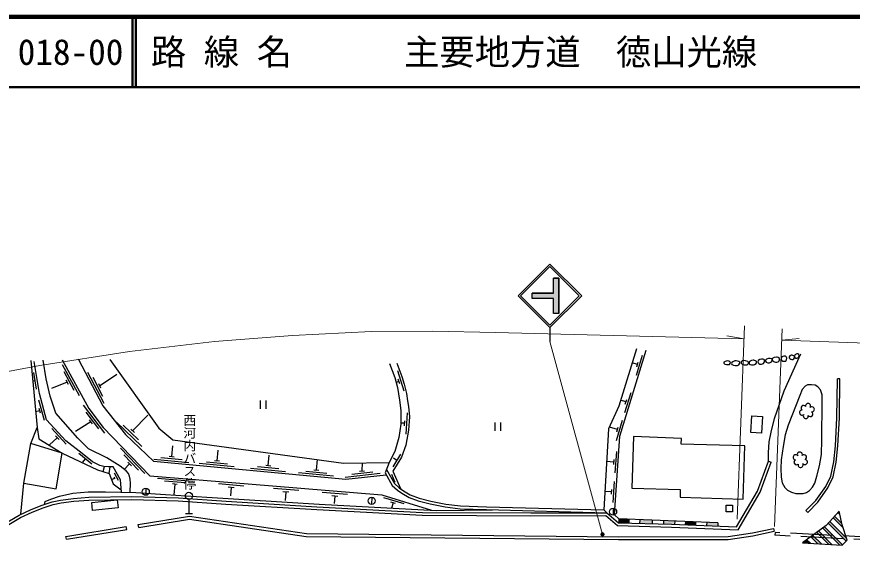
# Model space of a CAD drawing. Units: millimetres at full size, sheet at 1:1000; details may follow other scales. Extents: x 40000 to 680000, y 20000 to 380000.
# Drawn here: x 161376 to 279706, y 305088 to 380000 of the extents above; entities that cross this region are included whole.
import ezdxf
from ezdxf.enums import TextEntityAlignment as Align

# ---------------------------------------------------------------- set-up
doc = ezdxf.new("R2010")
doc.units = ezdxf.units.MM
doc.header["$LTSCALE"] = 1000
doc.linetypes.add('DASHED', pattern=[7.5, 6, -1.5])
for name, color, linetype, lineweight in [('M-BGD', 7, 'Continuous', 25), ('M-STR-HTXT', 7, 'Continuous', 13), ('M-STR-STRC', 7, 'Continuous', 25), ('M-TTL', 2, 'Continuous', 140), ('M-TTL-LINE', 7, 'Continuous', 50)]:
    doc.layers.add(name, color=color, linetype=linetype, lineweight=lineweight)
doc.layers.add('M-BMK-HTXT', color=7, linetype='Continuous')
doc.layers.add('M-TTL-TXT', color=7, linetype='Continuous')
doc.styles.add('@ＭＳ ゴシック', font='')
doc.styles.add('ＭＳ ゴシック', font='')
doc.styles.get('@ＭＳ ゴシック').set_extended_font_data('@MS Gothic')
doc.styles.get('ＭＳ ゴシック').set_extended_font_data('MS Gothic')

msp = doc.modelspace()

# ---------------------------------------------------------------- hatches: boundary and pattern name
at = {"layer": 'M-BGD'}
for points in [[(248053, 308773), (246665, 308827), (246650, 308270), (248038, 308232)], [(251359, 308645), (249605, 308713), (249590, 308189), (251345, 308140)], [(254566, 308520), (252969, 308582), (252956, 308095), (254106, 308063), (254548, 308046)], [(257513, 308405), (256063, 308461), (256045, 307989), (257495, 307934)], [(260677, 308281), (259095, 308343), (259078, 307874), (260659, 307813)]]:
    msp.add_hatch(color=256, dxfattribs=at).paths.add_polyline_path(points)
at = {"layer": 'M-STR-HTXT'}
msp.add_hatch(color=256, dxfattribs=at).paths.add_polyline_path([(244455, 306858, -0.41421), (244556, 306519, -0.41421), (244217, 306419, -1)])
at = {"layer": 'M-STR-STRC'}
for points in [[(237384, 340073), (237384, 337948), (238134, 337948), (238134, 342948), (237384, 342948), (237384, 340823), (234384, 340823), (234383, 340073)], [(277193, 309209), (276981, 308972), (278395, 307557), (278254, 307993), (278211, 308191)], [(277838, 309930), (277665, 309737), (277938, 309464)], [(275784, 307718), (275524, 307529), (277945, 305108), (278254, 305088), (278334, 305168)], [(276508, 308444), (276296, 308206), (278834, 305668), (278965, 305799), (278875, 306077)], [(274105, 306497), (273845, 306307), (274848, 305304), (275328, 305274)], [(274945, 307107), (274684, 306918), (276396, 305206), (276877, 305175)], [(273266, 305886), (272657, 305444), (273780, 305372)]]:
    msp.add_hatch(color=256, dxfattribs=at).paths.add_polyline_path(points)

# ---------------------------------------------------------------- linework, layer by layer
at = {"layer": 'M-BGD'}
for p, q in [((249124, 329176), (250005, 332043)), ((170251, 326289), (167869, 330685)), ((249277, 330698), (248524, 330929)), ((249175, 330363), (249380, 331032)), ((164181, 327230), (163793, 329598)), ((169511, 327025), (168082, 329663)), ((171410, 329641), (173724, 325208)), ((173099, 327702), (175565, 329334)), ((216233, 326947), (215353, 329815)), ((163987, 328414), (163654, 328360)), ((168533, 328202), (166321, 327294)), ((168699, 327894), (168366, 328509)), ((172138, 328893), (173527, 326234)), ((172937, 328012), (173261, 327392)), ((215506, 328293), (215093, 328167)), ((215608, 327959), (215403, 328628)), ((277944, 328669), (277594, 328674)), ((247500, 323891), (248381, 326759)), ((165312, 322783), (164528, 325679)), ((195857, 325611), (195857, 324411)), ((196657, 325611), (196657, 324411)), ((247654, 325413), (246891, 325647)), ((247551, 325078), (247756, 325747)), ((164722, 323814), (164539, 324490)), ((173865, 320965), (170841, 324947)), ((164630, 324152), (164052, 323995)), ((173021, 321580), (171207, 323969)), ((177793, 321320), (179935, 323529)), ((216518, 320856), (216724, 323849)), ((171875, 322593), (169680, 321228)), ((172086, 322314), (171663, 322872)), ((175490, 322529), (179101, 319071)), ((176461, 322098), (178628, 320023)), ((216321, 322373), (215760, 322412)), ((216297, 322024), (216345, 322722)), ((229102, 322490), (229102, 321290)), ((229902, 322490), (229902, 321290)), ((246292, 319961), (247173, 322829)), ((168367, 319437), (166331, 321641)), ((177541, 321562), (178046, 321078)), ((246446, 321483), (245312, 321831)), ((246343, 321148), (246549, 321817)), ((167128, 320335), (166026, 319317)), ((167366, 320078), (166891, 320592)), ((179543, 315242), (176064, 318833)), ((183327, 317673), (183467, 319166)), ((189756, 317070), (189896, 318564)), ((246135, 315373), (246339, 318366)), ((172026, 316595), (170153, 318095)), ((171089, 317345), (170715, 316877)), ((178632, 315751), (176544, 317906)), ((180782, 317309), (185760, 316842)), ((181805, 317514), (184792, 317234)), ((182978, 317706), (183675, 317640)), ((197007, 316390), (197147, 317884)), ((203819, 315752), (203959, 317245)), ((214680, 316210), (215775, 318003)), ((215228, 317106), (214715, 317419)), ((245914, 316541), (245961, 317239)), ((173626, 315533), (173815, 316249)), ((174446, 315263), (174627, 316208)), ((177372, 316620), (176576, 315848)), ((177616, 316368), (177129, 316871)), ((187211, 316706), (192189, 316240)), ((188234, 316912), (191221, 316632)), ((189407, 317103), (190104, 317038)), ((194462, 316026), (199440, 315560)), ((195486, 316232), (198473, 315952)), ((196659, 316423), (197356, 316358)), ((210289, 315622), (210329, 316776)), ((245938, 316890), (244922, 316941)), ((267822, 316999), (268198, 316861)), ((175811, 314254), (175214, 315294)), ((201274, 315388), (206252, 314921)), ((202298, 315593), (205285, 315313)), ((203471, 315784), (204168, 315719)), ((207871, 314748), (212840, 315303)), ((208832, 315157), (211813, 315490)), ((209941, 315583), (210637, 315661)), ((214994, 314001), (214518, 315103)), ((175252, 314625), (174796, 314363)), ((175322, 314503), (175183, 314746)), ((186308, 314145), (181325, 314559)), ((185286, 313929), (182297, 314177)), ((184116, 313725), (183418, 313783)), ((183767, 313754), (183642, 312259)), ((193554, 313482), (189967, 313780)), ((214756, 314552), (214519, 314450)), ((245848, 311145), (246051, 314138)), ((179672, 313172), (179642, 312173)), ((192149, 313238), (191312, 313307)), ((191731, 313273), (191634, 312115)), ((201320, 312840), (197732, 313137)), ((199915, 312595), (199078, 312664)), ((199496, 312629), (199400, 311457)), ((208233, 312268), (204645, 312565)), ((245650, 312662), (244670, 312728)), ((245626, 312313), (245674, 313011)), ((185757, 311597), (185757, 309597)), ((206828, 312023), (205991, 312092)), ((206409, 312058), (206323, 311014)), ((211663, 311892), (211630, 310893)), ((216224, 310943), (213358, 311830)), ((215037, 310996), (214368, 311203)), ((214703, 311100), (214471, 310352)), ((244513, 310107), (244961, 309695)), ((245834, 310345), (245834, 309345)), ((185257, 309597), (186257, 309597)), ((273398, 309753), (273149, 309999)), ((168330, 306340), (176888, 307739)), ((176952, 307344), (176888, 307739)), ((178649, 307621), (178585, 308016)), ((246665, 308827), (246650, 308270)), ((248053, 308773), (248038, 308232)), ((249605, 308713), (249590, 308189)), ((251359, 308645), (251345, 308140)), ((252969, 308582), (252956, 308095)), ((254566, 308520), (254548, 308046)), ((256063, 308461), (256045, 307989)), ((257513, 308405), (257495, 307934)), ((259095, 308343), (259078, 307874)), ((260677, 308281), (260659, 307813)), ((168430, 305951), (176952, 307344)), ((268538, 307490), (268623, 307099)), ((168430, 305951), (168330, 306340))]:
    msp.add_line(p, q, dxfattribs=at)
at = {"layer": 'M-BGD', "linetype": 'DASHED'}
for p, q in [((268770, 306914), (268750, 306515)), ((293392, 305242), (268750, 306515)), ((299427, 305331), (268770, 306914))]:
    msp.add_line(p, q, dxfattribs=at)
at = {"layer": 'M-BGD'}
for points in [[(249141, 332923), (246628, 324795), (245199, 321576), (244513, 310107)], [(260677, 308281), (246665, 308827), (246031, 309420), (246788, 320554), (250529, 332728)], [(177461, 312607), (177493, 313895), (177462, 314453), (177364, 314862), (177210, 315250), (176858, 315619), (176031, 316291), (174126, 317465), (171561, 318745), (170036, 320274), (166931, 323821), (166110, 326222), (165565, 328683), (165130, 331333)], [(167827, 331394), (171572, 324480), (173611, 321795), (180244, 314950), (194130, 313796), (213085, 312228), (220123, 310051)], [(170083, 331534), (173576, 324843), (176770, 320805), (180730, 317013), (207976, 314458), (213684, 315095)], [(174562, 331431), (181525, 321678), (183475, 320047), (207653, 316750), (214120, 316813)], [(267822, 316999), (267831, 318208), (267939, 319737), (268206, 321131), (268711, 323042), (270040, 326968), (272402, 332229)], [(268963, 331730), (268634, 331723), (268432, 331621), (268357, 331495), (268343, 331397), (268390, 331285), (268528, 331158), (268844, 331031), (269004, 331031), (269216, 331107), (269350, 331234), (269419, 331355), (269419, 331582), (269201, 331703), (269056, 331734), (268963, 331734)], [(163390, 331261), (164251, 321803), (164528, 320158), (167826, 318133), (172807, 315803), (174446, 315263), (175017, 313794), (176184, 312935)], [(176204, 312628), (176092, 314367), (175028, 316221), (174386, 316200), (173728, 316256), (173133, 316392), (172096, 316924), (170650, 318081), (168345, 319902), (165597, 322878), (164588, 326602), (163844, 331137)], [(214177, 330831), (214904, 328881), (215279, 327467), (215599, 325675), (215783, 324211), (215758, 322263), (215495, 320347), (214903, 318398), (214120, 316813), (213561, 315349), (214551, 313567), (215305, 312910), (215914, 312470), (216943, 311864), (218241, 311380), (219930, 310951), (222063, 310516), (224187, 310274), (227899, 310143), (244961, 309695)], [(215191, 330884), (215908, 329028), (216251, 327911), (216561, 326595), (216724, 325563), (216874, 324776), (216984, 323271), (216855, 321393), (216469, 319267), (215876, 317592), (214642, 315572), (215703, 313116)], [(273149, 309999), (274562, 311429), (275942, 313417), (276644, 314892), (277077, 316926), (277326, 319192), (277524, 323149), (277594, 328674)], [(273398, 309753), (274832, 311205), (276246, 313240), (276978, 314779), (277423, 316870), (277675, 319164), (277873, 323138), (277944, 328669)], [(161972, 309483), (162378, 313875), (163387, 319499), (164251, 321803)], [(162378, 313875), (166949, 313098), (167826, 318133), (163387, 319499)], [(159560, 308103), (161739, 309371), (163416, 310171), (164982, 310772), (166417, 311252), (167586, 311486), (169403, 311717), (171568, 311898), (177661, 312002), (184283, 311801), (191027, 311325), (203891, 310539), (218825, 309754), (234173, 309673), (244961, 309695), (246593, 308272), (254106, 308063), (263308, 307712), (266277, 312778), (267822, 316999)], [(159774, 307765), (161926, 309017), (163574, 309803), (165117, 310395), (166520, 310865), (167650, 311091), (169444, 311319), (171588, 311498), (177658, 311602), (184263, 311401), (191000, 310926), (203869, 310139), (218814, 309354), (234172, 309273), (244811, 309295), (246438, 307876), (254093, 307664), (263532, 307303), (266641, 312607), (268198, 316861)], [(213748, 315837), (214867, 313823), (215554, 313224), (216133, 312806), (217116, 312227), (218361, 311763), (220020, 311341), (222125, 310911), (224217, 310673), (227911, 310542), (244513, 310107)], [(165316, 310883), (165424, 311273), (166187, 311640), (167423, 312055), (169335, 312461), (171473, 312665), (173945, 312665), (178228, 312594), (182468, 312284), (188320, 311887), (204218, 310897), (220757, 310018), (228772, 310120)], [(178585, 308016), (185842, 309202), (202400, 306743), (246617, 306297), (262105, 306328), (265563, 306838), (268538, 307490)], [(178649, 307621), (185845, 308797), (202368, 306343), (246615, 305897), (262135, 305928), (265635, 306445), (268623, 307099)]]:
    msp.add_lwpolyline(points, dxfattribs=at)
for points in [[(265663, 331336), (265451, 331298), (265164, 331143), (265096, 331013), (265096, 330810), (265232, 330734), (265429, 330680), (265714, 330680), (265879, 330718), (266073, 330838), (266162, 331006), (266162, 331114), (266076, 331187), (265761, 331344)], [(266844, 331469), (266631, 331438), (266359, 331260), (266320, 331086), (266365, 330949), (266460, 330841), (266625, 330781), (266831, 330781), (267136, 330854), (267231, 330978), (267294, 331143), (267294, 331289), (267215, 331412), (267056, 331460)], [(267826, 331542), (267555, 331482), (267410, 331337), (267410, 331196), (267510, 331041), (267741, 330940), (267987, 330940), (268248, 331086), (268343, 331226), (268343, 331397), (268293, 331517), (268086, 331546), (267927, 331546)], [(270001, 331880), (269727, 331793), (269647, 331655), (269647, 331450), (269692, 331332), (269887, 331202), (270287, 331202), (270379, 331381), (270436, 331591), (270382, 331758), (270249, 331884), (270127, 331884)], [(271062, 332026), (270866, 331929), (270769, 331809), (270769, 331676), (270845, 331569), (270989, 331457), (271135, 331425), (271305, 331425), (271443, 331532), (271503, 331652), (271503, 331913), (271195, 332031)], [(271831, 332216), (271555, 332101), (271503, 331913), (271578, 331694), (271713, 331592), (271844, 331592), (272012, 331674), (272117, 331786), (272183, 331933), (272124, 332114), (271989, 332209)], [(261850, 331202), (261702, 331148), (261529, 331023), (261529, 330895), (261636, 330757), (261884, 330725), (262312, 330725), (262426, 330852), (262458, 330973), (262376, 331077), (262232, 331175), (262053, 331212)], [(263074, 331216), (262788, 331093), (262635, 330975), (262601, 330832), (262669, 330732), (262865, 330620), (263118, 330570), (263432, 330579), (263621, 330675), (263764, 330898), (263764, 331030), (263650, 331123), (263448, 331196), (263268, 331227)], [(264357, 331256), (264089, 331209), (263978, 331093), (263978, 330912), (264095, 330772), (264325, 330672), (264574, 330645), (264823, 330685), (264970, 330790), (264998, 330923), (264987, 331054), (264912, 331133), (264604, 331233)], [(272255, 326316), (270636, 322117), (270215, 320746), (269907, 319109), (269634, 317216), (269565, 315989), (269615, 314728), (269777, 313957), (270151, 313298), (270551, 312914), (271092, 312599), (271719, 312426), (272218, 312413), (272768, 312444), (273198, 312594), (273652, 312874), (274056, 313339), (274399, 313874), (274706, 314877), (275060, 316351), (275325, 317935), (275415, 320046), (275427, 325535), (275429, 326419), (275212, 327117), (274848, 327545), (274431, 327768), (273918, 327838), (273373, 327838), (273023, 327647), (272620, 327168)], [(265491, 323448), (266997, 323364), (266865, 320992), (265359, 321075)], [(248704, 320508), (248498, 313200), (255329, 313008), (255329, 311886), (264275, 311642), (264480, 319175), (255480, 319421), (255502, 320229)], [(172004, 311146), (175615, 311518), (175731, 310399), (172119, 310027)], [(261833, 310756), (262726, 310756), (262726, 309854), (261833, 309854)]]:
    msp.add_lwpolyline(points, close=True, dxfattribs=at)
for centre in [(179657, 312672), (185757, 312097), (211647, 311393), (245834, 309845)]:
    msp.add_circle(centre, 500, dxfattribs=at)
for centre, start, end in [((272588, 323884), 85.71903, 318.07553), ((272807, 324547), 138.07553, 237.69078), ((272807, 324547), 38.46027, 138.07553), ((273443, 324836), 318.07553, 190.43203), ((273978, 324355), 265.71903, 138.07553), ((273123, 323403), 138.07553, 10.43203), ((273759, 323692), 218.46027, 318.07553), ((273759, 323692), 318.07553, 57.69078), ((272277, 317950), 341.35069, 213.70719), ((271678, 317551), 33.70719, 266.06369), ((271800, 316863), 114.09193, 213.70719), ((272865, 317573), 33.70719, 133.32244), ((272987, 316886), 213.70719, 86.06369), ((272865, 317573), 294.09193, 33.70719), ((271800, 316863), 213.70719, 313.32244), ((272388, 316486), 161.35069, 33.70719)]:
    msp.add_arc(centre, 360, start, end, dxfattribs=at)
at = {"layer": 'M-STR-HTXT'}
for p, q in [((264447, 336180), (263397, 308799)), ((269795, 335783), (268703, 307743)), ((244336, 306638), (236884, 333949)), ((264377, 334360), (261955, 334762)), ((269732, 334151), (272173, 334405))]:
    msp.add_line(p, q, dxfattribs=at)
for points in [[(89511, 308175), (98571, 311355), (122775, 320105), (126229, 321329), (130360, 322570), (134786, 323811), (139617, 325099), (145138, 326479), (157062, 329155), (164654, 330566), (177333, 332545), (189402, 333993), (200423, 334843), (211600, 335396), (220262, 335445), (229187, 335243), (264377, 334360)], [(269732, 334151), (284395, 333623), (305850, 332278), (328124, 330447), (361438, 327290), (405900, 323280)]]:
    msp.add_lwpolyline(points, dxfattribs=at)
msp.add_circle((244336, 306638), 250, dxfattribs=at)
at = {"layer": 'M-STR-STRC'}
for p, q in [((232384, 340449), (236884, 344949)), ((232738, 340449), (236884, 344596)), ((241385, 340449), (236884, 344949)), ((241031, 340449), (236884, 344596)), ((238134, 342948), (237384, 342948)), ((237384, 340823), (237384, 342948)), ((238134, 337948), (238134, 342948)), ((234383, 340073), (234384, 340823)), ((237384, 340823), (234384, 340823)), ((232384, 340449), (236884, 335948)), ((232738, 340449), (236884, 336302)), ((237384, 340073), (234383, 340073)), ((236884, 336302), (241031, 340449)), ((236885, 335949), (241385, 340449)), ((237384, 337948), (237384, 340073)), ((238134, 337948), (237384, 337948)), ((236884, 335948), (236884, 333949)), ((276981, 308972), (278395, 307557)), ((277193, 309209), (278211, 308191)), ((277665, 309737), (277938, 309464)), ((275784, 307718), (278334, 305168)), ((276296, 308206), (278834, 305668)), ((276508, 308444), (278875, 306077)), ((274105, 306497), (275328, 305274)), ((274684, 306918), (276396, 305206)), ((274945, 307107), (276877, 305175)), ((275524, 307529), (277945, 305108)), ((273266, 305886), (273780, 305372)), ((273845, 306307), (274848, 305304))]:
    msp.add_line(p, q, dxfattribs=at)
for points in [[(234384, 340823), (237384, 340823), (237384, 342948), (238134, 342948), (238134, 337948), (237384, 337948), (237384, 340073), (234383, 340073)], [(272657, 305444), (278254, 305088), (278965, 305799), (278254, 307993), (277838, 309930), (275999, 307875)]]:
    msp.add_lwpolyline(points, close=True, dxfattribs=at)
at = {"layer": 'M-TTL'}
msp.add_line((680000, 380000), (40000, 380000), dxfattribs=at)
at = {"layer": 'M-TTL-LINE'}
for p, q in [((177750, 380000), (177750, 370000)), ((178250, 380000), (178250, 370000)), ((40000, 370000), (680000, 370000))]:
    msp.add_line(p, q, dxfattribs=at)

# ---------------------------------------------------------------- texts
at = {"layer": 'M-BMK-HTXT', "style": '@ＭＳ ゴシック'}
msp.add_text('西河内バス停', height=1320, rotation=270, dxfattribs=at).set_placement((185862, 312917), align=Align.MIDDLE_RIGHT)
at = {"layer": 'M-TTL-TXT', "style": 'ＭＳ ゴシック'}
for s, p in [('018-00', (161521, 375000)), ('路 線 名', (180380, 375000)), ('主要地方道\u3000徳山光線', (216234, 375000))]:
    msp.add_text(s, height=3666, dxfattribs=at).set_placement(p, align=Align.MIDDLE_LEFT)

doc.saveas('drawing.dxf')
